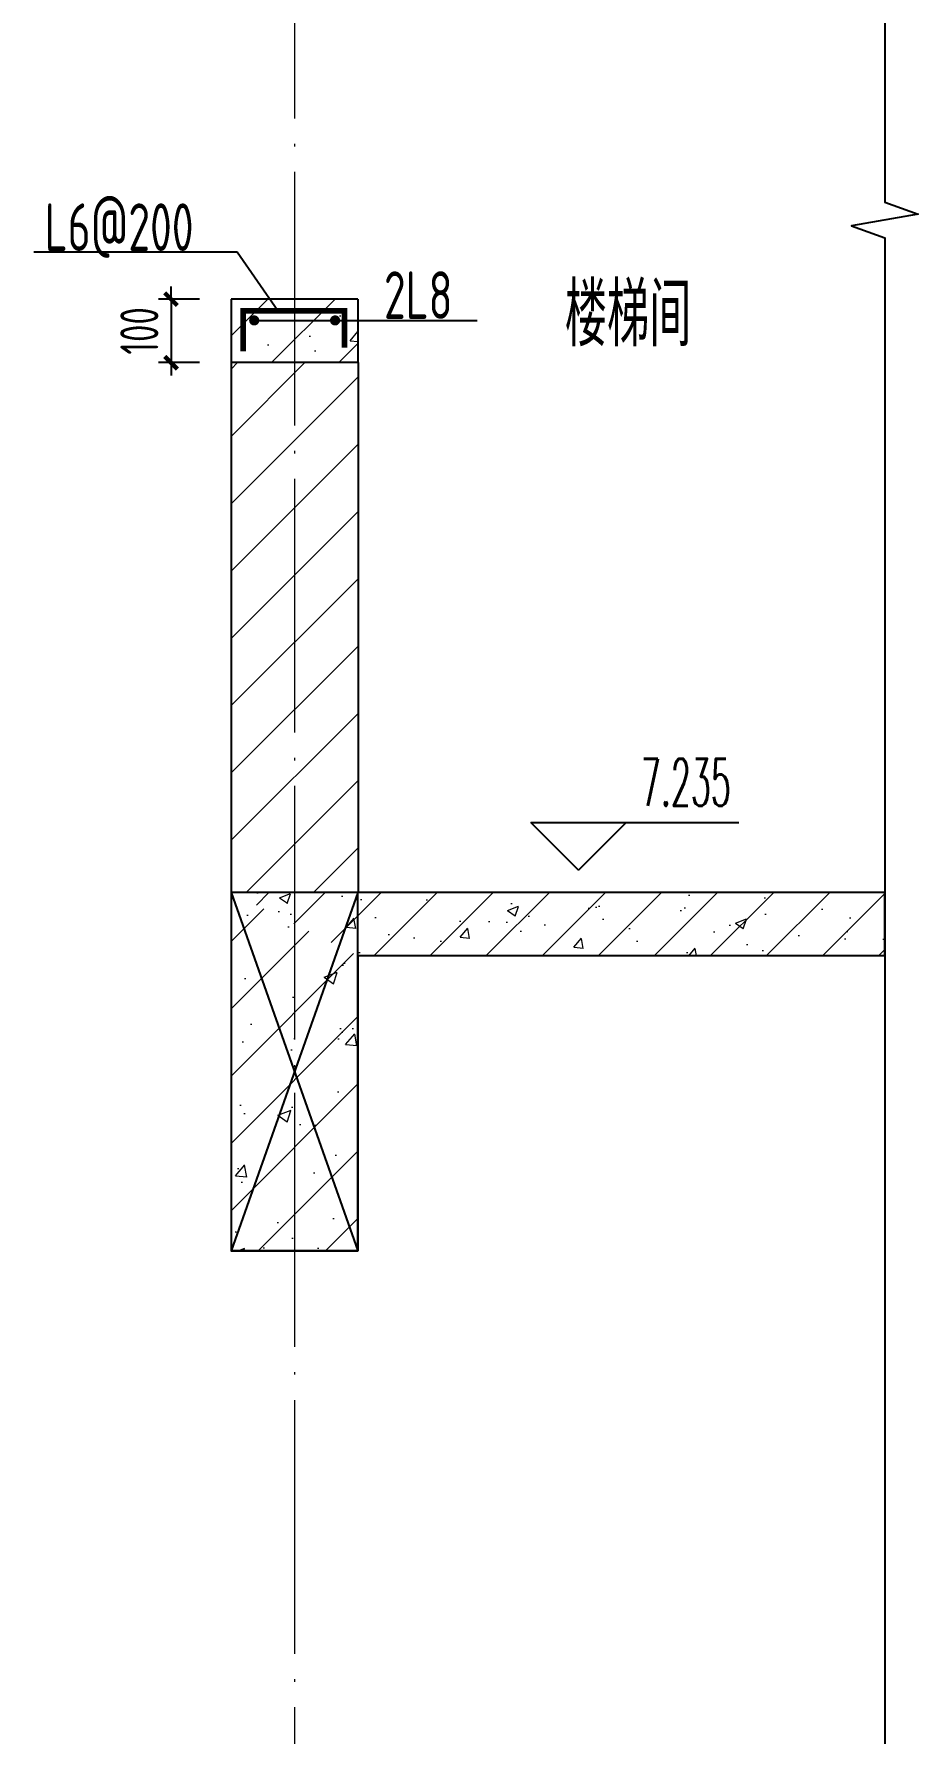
# Model space of a CAD drawing. Extents: x -1712635 to -854203, y -534641 to -21985.
# Drawn here: x -904397 to -903004, y -158015 to -155337 of the extents above; entities that cross this region are included whole.
import ezdxf

# ---------------------------------------------------------------- set-up
doc = ezdxf.new("R2010")
doc.units = 0
doc.header["$LTSCALE"] = 1000
doc.linetypes.add('DOTE', pattern=[2.4200000000000004, 2, -0.2, 0.02, -0.2])
doc.layers.get('0').update_dxf_attribs({"linetype": 'CONTINUOUS'})
doc.layers.get('Defpoints').update_dxf_attribs({"linetype": 'CONTINUOUS'})
for name, color, linetype in [('DIM', 2, 'CONTINUOUS'), ('DIM_ELEV', 3, 'CONTINUOUS'), ('DIM_SYMB', 3, 'CONTINUOUS'), ('PUB_TEXT', 2, 'CONTINUOUS'), ('REIN', 6, 'CONTINUOUS'), ('S-大样-砼线', 7, 'CONTINUOUS'), ('S-引出线', 40, 'CONTINUOUS'), ('TEXT', 2, 'CONTINUOUS'), ('WALL', 2, 'CONTINUOUS')]:
    doc.layers.add(name, color=color, linetype=linetype)
doc.layers.add('DOTE', color=19, linetype='DOTE', lineweight=9)
doc.layers.add('PUB_HATCH', color=8, linetype='CONTINUOUS', lineweight=9)
doc.styles.add('_TCH_DIM', font='SIMPLEX.shx', dxfattribs={"width": 0.7, "bigfont": 'GBCBIG.shx'})
doc.styles.add('TSSD_DIMENSION', font='Tssdeng.shx', dxfattribs={"width": 0.7, "bigfont": 'tssdchn.shx'})
doc.styles.add('TSSD_REIN', font='tssdeng.shx', dxfattribs={"width": 0.7, "height": 300, "bigfont": 'tssdchn.shx'})
doc.styles.add('w', font='tssdeng.shx', dxfattribs={"width": 0.8, "bigfont": 'tssdchn.shx'})
doc.dimstyles.new('TSSD_20_20', dxfattribs={"dimtxt": 60, "dimasz": 20, "dimexe": 20, "dimexo": 50, "dimgap": 20, "dimtad": 1, "dimdec": 0, "dimzin": 0, "dimdsep": 46, "dimtxsty": 'TSSD_DIMENSION', "dimblk": 'ARCHTICK', "dimblk1": 'ARCHTICK', "dimblk2": 'ARCHTICK', "dimcen": 0, "dimdle": 20, "dimclrt": 7, "dimadec": 0, "dimazin": 0, "dimtfac": 1, "dimtdec": 0, "dimtix": 1, "dimtmove": 2, "dimatfit": 3, "dimfxl": 0, "dimtolj": 1, "dimtzin": 0, "dimarcsym": 0})
pattern_1 = [(45, (-1569657.011044905, 4552.517012051947), (-53.03300858899106, 53.03300858899107), []), (49.99999999999999, (-1569657.011044905, 4552.517012051947), (215.178054780226, -18.82564049477853), [22.5, -247.5]), (355, (-1569657.011044905, 4552.517012051947), (-41.6254000839, 225.6576401100035), [18, -198]), (100.4514, (-1569639.079540905, 4550.94821005204), (173.5528145142065, 206.8318626182861), [19.122057, -210.3426336]), (46.18420000000002, (-1569657.011044905, 4612.517012051947), (320.1723145876933, -49.65570429870542), [33.74999999999986, -371.2499999999989]), (96.6356, (-1569630.330021405, 4608.379019952088), (280.398811664611, 292.2353612701325), [28.6830864, -315.5139]), (351.1842, (-1569657.011044905, 4612.517012051947), (280.3985835400882, 292.2355802775974), [27, -297]), (21, (-1569627.011044905, 4597.517012051947), (179.0721156355385, -120.7856671996016), [22.5, -247.5]), (326.0000000000001, (-1569627.011044905, 4597.517012051947), (72.99459957647451, 217.5450135140559), [18, -198]), (71.4514, (-1569612.088375005, 4587.451530252059), (252.066788574447, 96.75914901298572), [19.122057, -210.3426336]), (37.50000000000001, (-1569657.011044905, 4552.517012051947), (3.647956595187201, 99.86815614939344), [0, -195.6, 0, -201, 0, -198.75]), (7.499999999999999, (-1569657.011044905, 4552.517012051947), (78.92086123264458, 118.3235135647081), [0, -114.6, 0, -191.1, 0, -75.75]), (327.5, (-1569723.911044905, 4552.517012051947), (160.1467308517227, -6.766461520313927), [0, -75, 0, -234, 0, -310.5]), (317.5, (-1569753.911044905, 4552.517012051947), (174.9558508027159, 30.03149469969532), [0, -97.5, 0, -155.4, 0, -220.5])]

# ---------------------------------------------------------------- blocks, each defined once
blk = doc.blocks.new('20210809.04070727')
at = {"layer": 'REIN', "const_width": 9}
blk.add_lwpolyline([(87484.17413905729, 67933.7735141025), (87484.17413905729, 67997.58359220187), (87644.05902665015, 67997.58359220187), (87644.05902665015, 67939.6187120963)], dxfattribs=at)
at = {"layer": 'REIN', "const_width": 8}
for points in [[(87497.66146427253, 67982.52179492108, 1), (87505.66146427253, 67982.52179492108, 1)], [(87625.09821334062, 67982.52179492108, 1), (87633.09821334062, 67982.52179492108, 1)]]:
    blk.add_lwpolyline(points, format="xyb", close=True, dxfattribs=at)
at = {"layer": 'S-大样-砼线'}
for p, q in [((87465.1827881537, 67080.94484017597), (87665.18278714322, 66515.93723981472)), ((87665.18573489744, 67080.94484017394), (87465.18573626835, 66515.93723980524))]:
    blk.add_line(p, q, dxfattribs=at)
blk.add_lwpolyline([(87665.18279401638, 67080.94484017021), (87465.1827881537, 67080.94484017021), (87465.18278832786, 66515.93723980896), (87665.1827941896, 66515.93723980896)], close=True, dxfattribs=at)
at = {"layer": 'S-引出线'}
for p, q in [((87474.5888281595, 68089.83905711939), (87154.50981688779, 68089.83905711939)), ((87538.80876634456, 67997.58359220187), (87474.5888281595, 68089.83905711939)), ((87501.66146427253, 67982.52179492108), (87853.2882327484, 67982.52179492108))]:
    blk.add_line(p, q, dxfattribs=at)
at = {"layer": 'TEXT', "style": 'w', "width": 0.7}
for s, p in [('L6@200', (87171.47256206069, 68092.00874450878)), ('2L8', (87706.15828353167, 67984.90594321192))]:
    blk.add_text(s, height=75, rotation=1.867629851175362e-07, dxfattribs=at).set_placement(p)
blk = doc.blocks.new('_ArchTick')
at = {"color": 0, "const_width": 0.35}
blk.add_lwpolyline([(-0.5, -0.5), (0.5, 0.5)], dxfattribs=at)
blk = doc.blocks.new('*D3512')
at = {"layer": 'Defpoints', "color": 0}
for p in [(-904086.7504064076, -155755.4781968598), (-904181.3935085157, -155855.4781968598), (-904086.7504064076, -155855.4781968598)]:
    blk.add_point(p, dxfattribs=at)
at = {"layer": 'DIM', "color": 0, "lineweight": -2}
for p, q in [((-904181.3935085157, -155755.4781968598), (-904181.3935085157, -155735.4781968598)), ((-904136.7504064076, -155755.4781968598), (-904201.3935085157, -155755.4781968598)), ((-904181.3935085157, -155755.4781968598), (-904181.3935085157, -155855.4781968598)), ((-904136.7504064076, -155855.4781968598), (-904201.3935085157, -155855.4781968598)), ((-904181.3935085157, -155855.4781968598), (-904181.3935085157, -155875.4781968598))]:
    blk.add_line(p, q, dxfattribs=at)
at = {"layer": 'DIM', "color": 0, "lineweight": -2, "xscale": 20, "yscale": 20, "zscale": 20}
for p, rotation in [((-904181.3935085157, -155755.4781968598), 270), ((-904181.3935085157, -155855.4781968598), 90)]:
    blk.add_blockref('_ArchTick', p, dxfattribs=dict(at, rotation=rotation))
at = {"layer": 'DIM', "color": 7, "insert": (-904231.3935085157, -155805.47819686), "char_height": 60, "attachment_point": 5, "rotation": 90, "style": 'TSSD_DIMENSION'}
blk.add_mtext('\\A1;100', dxfattribs=at)
blk = doc.blocks.new('20210902.15311138')
at = {"layer": 'DOTE', "color": 1, "linetype": 'DOTE', "ltscale": 0.2}
blk.add_line((87398.909782039, -113645.8901622087), (87398.92402269365, -133245.8731393638), dxfattribs=at)

msp = doc.modelspace()

# ---------------------------------------------------------------- hatches: boundary and pattern name
at = {"layer": 'PUB_HATCH'}
h = msp.add_hatch(dxfattribs=at)
h.set_pattern_fill('钢筋混凝土', color=256, scale=30, style=0)
h.set_pattern_definition(pattern_1)
h.paths.add_polyline_path([(-904086.7504065213, -155755.4781982292), (-904086.7510287511, -155855.4742524698), (-903886.7510287551, -155855.4754969787), (-903886.7504065252, -155755.4794427381)])
h = msp.add_hatch(dxfattribs=at)
h.set_pattern_fill('普通砖', color=256, scale=30, style=0)
h.set_pattern_definition([(45, (-1569657.011044905, 4606.370417052007), (-53.03302980219448, 53.0330298021945), [])])
h.paths.add_polyline_path([(-903886.6847770185, -155855.4754660157), (-904086.6847769899, -155855.4788503456), (-904086.6706474983, -156690.4737746134), (-903886.6706474305, -156690.476396442)])
h = msp.add_hatch(dxfattribs=at)
h.set_pattern_fill('钢筋混凝土', color=256, scale=30, style=0)
h.set_pattern_definition(pattern_1)
h.paths.add_polyline_path([(-903886.7249397826, -156790.4763964424), (-904086.7243340731, -156690.4763964417), (-904086.7277564735, -157255.4763782974), (-903886.7277564772, -157255.4775897664)])
h = msp.add_hatch(dxfattribs=at)
h.set_pattern_fill('钢筋混凝土', color=256, scale=25, style=0)
h.set_pattern_definition([(45, (-1569657.011044905, 4552.517012051947), (-44.19417382415921, 44.19417382415922), []), (49.99999999999999, (-1569657.011044905, 4552.517012051947), (179.3150456501884, -15.68803374564878), [18.75, -206.25]), (355, (-1569657.011044905, 4552.517012051947), (-34.68783340325, 188.048033425003), [15, -165]), (100.4514, (-1569642.068124905, 4551.209677052044), (144.6273454285054, 172.3598855152384), [15.9350475, -175.285528]), (46.18420000000002, (-1569657.011044905, 4602.517012051947), (266.8102621564111, -41.37975358225452), [28.12499999999993, -309.3749999999989]), (96.6356, (-1569634.776858655, 4599.068685301987), (233.6656763871758, 243.5294677251104), [23.902572, -262.92825]), (351.1842, (-1569657.011044905, 4602.517012051947), (233.6654862834068, 243.5296502313311), [22.5, -247.5]), (21, (-1569632.011044905, 4590.017012051947), (149.2267630296154, -100.6547226663347), [18.75, -206.25]), (326.0000000000001, (-1569632.011044905, 4590.017012051947), (60.82883298039543, 181.2875112617133), [15, -165]), (71.4514, (-1569619.575486655, 4581.62911055208), (210.0556571453725, 80.6326241774881), [15.9350475, -175.285528]), (37.50000000000001, (-1569657.011044905, 4552.517012051947), (3.039963829322667, 83.22346345782788), [0, -163, 0, -167.5, 0, -165.625]), (7.499999999999999, (-1569657.011044905, 4552.517012051947), (65.76738436053715, 98.60292797059006), [0, -95.5, 0, -159.25, 0, -63.125]), (327.5, (-1569712.761044905, 4552.517012051947), (133.4556090431022, -5.638717933594939), [0, -62.5, 0, -195, 0, -258.75]), (317.5, (-1569737.761044905, 4552.517012051947), (145.7965423355966, 25.02624558307943), [0, -81.25, 0, -129.5, 0, -183.75])])
h.paths.add_polyline_path([(-903056.5119416364, -156690.4763964427), (-904086.7243340731, -156690.4763964417), (-903886.7249397826, -156790.4763964424), (-903056.5119416366, -156790.4763964427)])

# ---------------------------------------------------------------- linework, layer by layer
at = {"layer": 'DIM_ELEV', "color": 6}
for p, q in [((-903539.2420764393, -156655.4843123555), (-903614.2420764393, -156580.4843123555)), ((-903614.2420764393, -156580.4843123555), (-903286.2420764393, -156580.4843123555)), ((-903539.2420764393, -156655.4843123555), (-903464.2420764393, -156580.4843123555))]:
    msp.add_line(p, q, dxfattribs=at)
at = {"layer": 'DIM_SYMB'}
msp.add_lwpolyline([(-903056.5052039726, -145970.4956940032), (-903056.5052039732, -155602.3815082011), (-903004.0052039732, -155621.4899455), (-903109.0052039732, -155640.0042784744), (-903056.5052039732, -155658.6315082011), (-903056.5052039737, -165290.517322399)], dxfattribs=at)
at = {"layer": 'WALL'}
for p, q in [((-904086.7504065213, -155755.4781982292), (-904086.7510287511, -155855.4742524698)), ((-903886.7504065252, -155755.4794427381), (-904086.7504065213, -155755.4781982292)), ((-903886.7504065252, -155755.4794427381), (-903886.7510287551, -155855.4754969787)), ((-903886.7510287551, -155855.4754969787), (-904086.7510287511, -155855.4742524698)), ((-904086.6847769899, -155855.4788503456), (-904086.6706474983, -156690.4737746134)), ((-903886.7510287551, -155855.4754969787), (-903886.6847770185, -155855.4754660157)), ((-903886.6847770185, -155855.4754660157), (-903886.6706474305, -156690.476396442)), ((-904086.7243340731, -156690.4763964417), (-904086.7277564735, -157255.4763782974)), ((-903056.5119416364, -156690.4763964427), (-904086.7243340731, -156690.4763964417)), ((-903056.5119416366, -156790.4763964427), (-903056.5119416364, -156690.4763964427)), ((-903886.7249397826, -156790.4763964424), (-903886.7277564772, -157255.4775897664)), ((-903056.5119416366, -156790.4763964427), (-903886.7249397826, -156790.4763964424)), ((-903886.7277564772, -157255.4775897664), (-904086.7277564735, -157255.4763782974))]:
    msp.add_line(p, q, dxfattribs=at)

# ---------------------------------------------------------------- block references
at = {"layer": 'DOTE'}
msp.add_blockref('20210902.15311138', (-991385.6402258137, -31744.62304746674), dxfattribs=at)
at = {"layer": 'REIN'}
msp.add_blockref('20210809.04070727', (-991551.9332004826, -223771.4212366177), dxfattribs=at)

# ---------------------------------------------------------------- texts
at = {"layer": 'PUB_TEXT', "style": 'TSSD_REIN', "width": 0.7}
msp.add_text('楼梯间', height=100, dxfattribs=at).set_placement((-903560.7106937105, -155829.8608147235))
at = {"layer": 'PUB_TEXT', "color": 6, "style": '_TCH_DIM', "width": 0.4941176470588236}
msp.add_text('7.235', height=74.375, dxfattribs=at).set_placement((-903440.7420764393, -156554.2343123555))

# ---------------------------------------------------------------- dimensions: what is measured, and where the dimension line sits
at = {"layer": 'DIM'}
dim = msp.add_linear_dim(base=(-904181.3935085157, -155855.4781968598), p1=(-904086.7504064076, -155755.4781968598), p2=(-904086.7504064076, -155855.4781968598), angle=90, dimstyle='TSSD_20_20', dxfattribs=at)
dim.commit()
dim.dimension.update_dxf_attribs({"geometry": '*D3512', "text_midpoint": (-904231.3935085157, -155805.47819686)})

doc.saveas('drawing.dxf')
